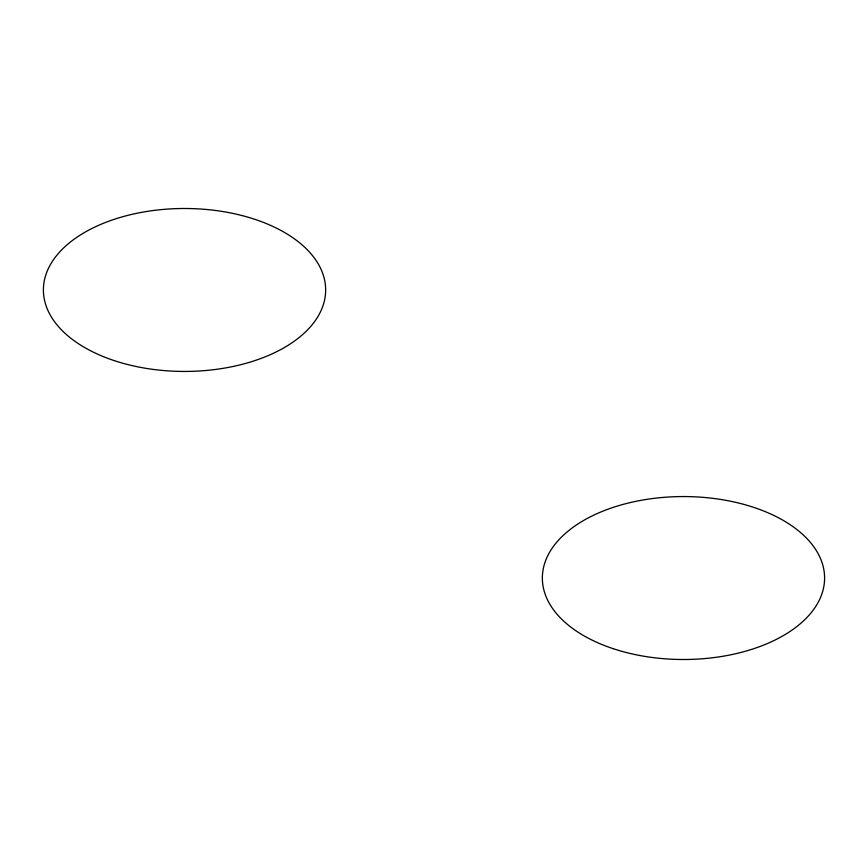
<?xml version="1.0" encoding="UTF-8"?>
<svg xmlns="http://www.w3.org/2000/svg" width="868" height="868" viewBox="0 0 868 868"><rect width="100%" height="100%" fill="white"/><g stroke="black" fill="none" stroke-linecap="round" stroke-linejoin="round"><path stroke-width="1.3" d="M612.916 648.591A141.126 81.473 0 0 0 824.6 578.034A141.126 81.473 0 0 0 612.916 507.476A141.126 81.473 0 0 0 612.916 648.591M113.958 360.524A141.126 81.473 0 0 0 325.652 289.966A141.126 81.473 0 0 0 113.958 219.409A141.126 81.473 0 0 0 113.958 360.524"/></g></svg>
